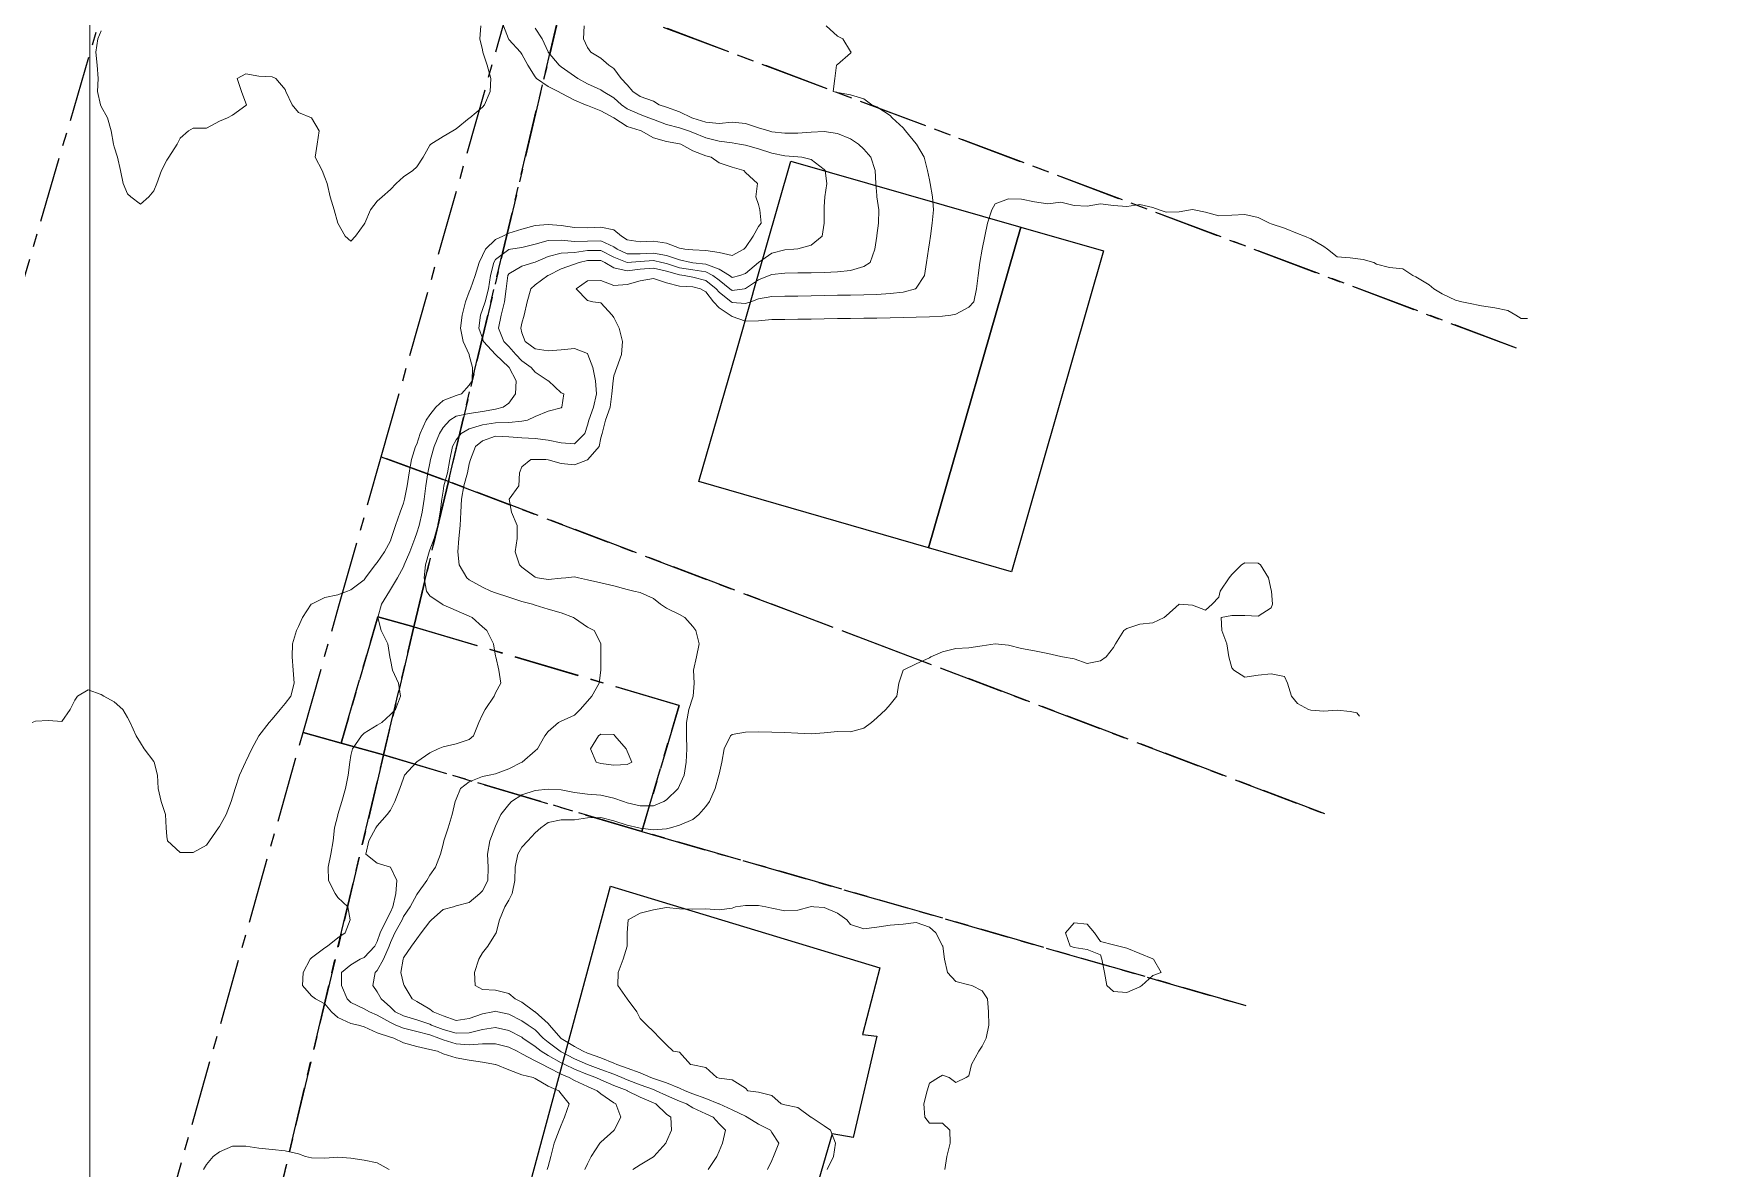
# Model space of a CAD drawing. Header units: centimetres. Extents: x 0 to 642158, y -847 to 649707.
# Drawn here: x 617864.7 to 617928.4, y 621122.8 to 621166 of the extents above; entities that cross this region are included whole.
import ezdxf

# ---------------------------------------------------------------- set-up
doc = ezdxf.new("R2010")
doc.units = ezdxf.units.CM
doc.header["$MEASUREMENT"] = 0
doc.linetypes.add('CENTERX2', pattern=[4, 2.5, -0.5, 0.5, -0.5])
doc.layers.add('MEV_grille', color=254, linetype='Continuous', lineweight=9)
doc.layers.add('WAL_topographie 0.5', color=253, linetype='Continuous', lineweight=20)
doc.layers.add('SPW_batiments', color=7, linetype='Continuous')
doc.layers.add('SPW_parcellaire cadastral', color=7, linetype='CENTERX2', lineweight=25, true_color=0xff0542)

# ---------------------------------------------------------------- blocks, each defined once
blk = doc.blocks.new('*U112')
at = {"layer": 'MEV_grille', "transparency": 33554687}
blk.add_lwpolyline([(0, 1825.476), (0, -1825.476)], dxfattribs=at)
blk = doc.blocks.new('*U113')
at = {"layer": 'MEV_grille', "color": 0, "linetype": 'ByBlock', "lineweight": -2, "transparency": 16777216}
blk.add_blockref('*U112', (2500, 0), dxfattribs=at)

msp = doc.modelspace()

# ---------------------------------------------------------------- linework, layer by layer
at = {"layer": 'SPW_batiments'}
for points in [[(617902.23, 621158.589), (617898.719, 621146.394), (617889.985, 621148.917), (617891.394, 621153.826), (617892.021, 621156.011), (617892.072, 621156.191), (617893.482, 621161.099), (617902.23, 621158.589)], [(617905.375, 621157.686), (617901.864, 621145.49), (617898.719, 621146.394), (617902.23, 621158.589), (617905.375, 621157.686)], [(617896.867, 621130.429), (617896.201, 621127.895), (617896.752, 621127.828), (617895.852, 621123.978), (617895.052, 621124.112), (617893.153, 621117.595), (617882.903, 621119.777), (617886.617, 621133.527), (617896.867, 621130.429)]]:
    msp.add_lwpolyline(points, dxfattribs=at)
at = {"layer": 'SPW_parcellaire cadastral'}
for points in [[(617921.073, 621153.996), (617884.885, 621167.609), (617889.316, 621186.281), (617928.377, 621171.764)], [(617828.176, 621178.722), (617829.43, 621182.905), (617869.023, 621172.716), (617860.557, 621143.859), (617821.552, 621154.15), (617823.704, 621162.124), (617828.176, 621178.722)], [(617883.109, 621168.26), (617884.885, 621167.609), (617880.454, 621148.92), (617877.9, 621149.863), (617883.109, 621168.26)], [(617913.791, 621136.281), (617880.454, 621148.92), (617884.885, 621167.609), (617921.073, 621153.996)], [(617877.9, 621149.863), (617880.454, 621148.92), (617879.143, 621143.391), (617877.77, 621143.774), (617876.383, 621138.97), (617874.93, 621139.376), (617876.292, 621144.186), (617877.9, 621149.863)], [(617910.792, 621128.984), (617887.811, 621135.609), (617889.232, 621140.403), (617879.143, 621143.391), (617880.454, 621148.92), (617913.791, 621136.281)], [(617876.383, 621138.97), (617877.77, 621143.774), (617879.143, 621143.391), (617877.989, 621138.522), (617876.383, 621138.97)], [(617889.232, 621140.403), (617887.811, 621135.609), (617877.989, 621138.522), (617879.143, 621143.391), (617889.232, 621140.403)], [(617869.618, 621120.613), (617874.93, 621139.376), (617876.383, 621138.97), (617877.989, 621138.522), (617873.486, 621119.533), (617869.618, 621120.613)], [(617903.347, 621110.875), (617873.486, 621119.533), (617877.989, 621138.522), (617887.811, 621135.609), (617910.792, 621128.984)]]:
    msp.add_lwpolyline(points, dxfattribs=at)
at = {"layer": 'WAL_topographie 0.5'}
for points in [[(617864.625, 621139.75), (617864.75, 621139.806), (617865.25, 621139.825), (617865.75, 621139.788), (617866.066, 621140.25), (617866.25, 621140.6), (617866.35, 621140.75), (617866.75, 621141), (617867.25, 621140.815), (617867.35, 621140.75), (617867.75, 621140.536), (617868.07, 621140.25), (617868.25, 621139.95), (617868.354, 621139.75), (617868.583, 621139.25), (617868.75, 621138.984), (617868.88, 621138.75), (617869.25, 621138.274), (617869.264, 621138.25), (617869.387, 621137.75), (617869.417, 621137.25), (617869.53, 621136.75), (617869.694, 621136.25), (617869.718, 621135.75), (617869.75, 621135.417), (617869.767, 621135.25), (617870.25, 621134.813), (617870.75, 621134.815), (617871.25, 621135.094), (617871.369, 621135.25), (617871.715, 621135.75), (617871.75, 621135.798), (617872, 621136.25), (617872.194, 621136.75), (617872.25, 621136.917), (617872.343, 621137.25), (617872.51, 621137.75), (617872.739, 621138.25), (617872.75, 621138.27), (617872.981, 621138.75), (617873.25, 621139.25), (617873.25, 621139.25), (617873.635, 621139.75), (617873.75, 621139.875), (617874.063, 621140.25), (617874.25, 621140.473), (617874.465, 621140.75), (617874.589, 621141.25), (617874.552, 621141.75), (617874.511, 621142.25), (617874.532, 621142.75), (617874.675, 621143.25), (617874.75, 621143.399), (617874.906, 621143.75), (617875.24, 621144.25), (617875.25, 621144.26), (617875.75, 621144.502), (617876.25, 621144.604), (617876.623, 621144.75), (617876.75, 621144.802), (617877.25, 621145.184), (617877.305, 621145.25), (617877.676, 621145.75), (617877.75, 621145.842), (617878.021, 621146.25), (617878.25, 621146.666), (617878.283, 621146.75), (617878.44, 621147.25), (617878.626, 621147.75), (617878.75, 621148.093), (617878.786, 621148.25), (617878.883, 621148.75), (617878.967, 621149.25), (617879.057, 621149.75), (617879.21, 621150.25), (617879.25, 621150.341), (617879.382, 621150.75), (617879.608, 621151.25), (617879.75, 621151.454), (617879.974, 621151.75), (617880.25, 621152.001), (617880.75, 621152.189), (617880.954, 621152.25), (617881.25, 621152.577), (617881.353, 621152.75), (617881.378, 621153.25), (617881.25, 621153.73), (617881.245, 621153.75), (617881.012, 621154.25), (617880.919, 621154.75), (617880.973, 621155.25), (617881.105, 621155.75), (617881.25, 621156.131), (617881.29, 621156.25), (617881.469, 621156.75), (617881.622, 621157.25), (617881.75, 621157.512), (617881.868, 621157.75), (617882.25, 621158.12), (617882.53, 621158.25), (617882.75, 621158.368), (617883.25, 621158.518), (617883.75, 621158.652), (617884.25, 621158.699), (617884.75, 621158.658), (617885.25, 621158.584), (617885.75, 621158.562), (617886.25, 621158.591), (617886.75, 621158.488), (617887.033, 621158.25), (617887.25, 621158.109), (617887.75, 621158.032), (617888.25, 621158.054), (617888.75, 621157.981), (617889.25, 621157.798), (617889.442, 621157.75), (617889.75, 621157.73), (617890.25, 621157.704), (617890.75, 621157.629), (617891.25, 621157.515), (617891.693, 621157.75), (617891.75, 621157.818), (617892.043, 621158.25), (617892.25, 621158.617), (617892.347, 621158.75), (617892.301, 621159.25), (617892.25, 621159.45), (617892.145, 621159.75), (617892.213, 621160.25), (617891.75, 621160.674), (617891.687, 621160.75), (617891.25, 621160.873), (617890.75, 621161.042), (617890.444, 621161.25), (617890.25, 621161.3), (617889.75, 621161.491), (617889.3, 621161.75), (617889.25, 621161.764), (617888.75, 621161.851), (617888.25, 621161.994), (617887.791, 621162.25), (617887.75, 621162.265), (617887.25, 621162.426), (617886.75, 621162.744), (617886.741, 621162.75), (617886.25, 621163.016), (617885.75, 621163.213), (617885.673, 621163.25), (617885.25, 621163.417), (617884.75, 621163.688), (617884.635, 621163.75), (617884.25, 621163.944), (617883.811, 621164.25), (617883.75, 621164.314), (617883.472, 621164.75), (617883.25, 621165.171), (617883.201, 621165.25), (617882.75, 621165.731), (617882.736, 621165.75), (617882.55, 621166.25)], [(617867.25, 621166.056), (617867.122, 621165.75), (617867.048, 621165.25), (617867.094, 621164.75), (617867.138, 621164.25), (617867.115, 621163.75), (617867.222, 621163.25), (617867.25, 621163.187), (617867.496, 621162.75), (617867.627, 621162.25), (617867.717, 621161.75), (617867.75, 621161.645), (617867.873, 621161.25), (617867.981, 621160.75), (617868.089, 621160.25), (617868.25, 621159.865), (617868.38, 621159.75), (617868.75, 621159.467), (617869.065, 621159.75), (617869.25, 621159.977), (617869.363, 621160.25), (617869.55, 621160.75), (617869.75, 621161.137), (617869.821, 621161.25), (617870.134, 621161.75), (617870.25, 621161.982), (617870.576, 621162.25), (617870.75, 621162.353), (617871.25, 621162.356), (617871.75, 621162.621), (617872.058, 621162.75), (617872.25, 621162.85), (617872.75, 621163.225), (617872.774, 621163.25), (617872.75, 621163.313), (617872.583, 621163.75), (617872.417, 621164.25), (617872.75, 621164.417), (617873.25, 621164.33), (617873.75, 621164.309), (617873.893, 621164.25), (617874.25, 621163.833), (617874.279, 621163.75), (617874.517, 621163.25), (617874.75, 621162.959), (617875.25, 621162.75), (617875.25, 621162.75), (617875.536, 621162.25), (617875.469, 621161.75), (617875.385, 621161.25), (617875.653, 621160.75), (617875.75, 621160.481), (617875.847, 621160.25), (617875.96, 621159.75), (617876.114, 621159.25), (617876.25, 621158.75), (617876.25, 621158.75), (617876.523, 621158.25), (617876.75, 621158.065), (617876.917, 621158.25), (617877.25, 621158.705), (617877.271, 621158.75), (617877.494, 621159.25), (617877.75, 621159.579), (617877.938, 621159.75), (617878.25, 621160.02), (617878.474, 621160.25), (617878.75, 621160.506), (617879.107, 621160.75), (617879.25, 621160.888), (617879.5, 621161.25), (617879.75, 621161.706), (617879.783, 621161.75), (617880.25, 621162.036), (617880.625, 621162.25), (617880.75, 621162.331), (617881.25, 621162.737), (617881.266, 621162.75), (617881.75, 621163.155), (617881.831, 621163.25), (617882.044, 621163.75), (617882.072, 621164.25), (617881.933, 621164.75), (617881.768, 621165.25), (617881.75, 621165.331), (617881.649, 621165.75), (617881.684, 621166.25)], [(617884.207, 621122.75), (617884.25, 621122.873), (617884.345, 621123.25), (617884.481, 621123.75), (617884.662, 621124.25), (617884.75, 621124.436), (617884.871, 621124.75), (617885.05, 621125.25), (617884.75, 621125.637), (617884.656, 621125.75), (617884.25, 621125.927), (617883.75, 621126.218), (617883.684, 621126.25), (617883.25, 621126.355), (617882.75, 621126.541), (617882.259, 621126.75), (617882.25, 621126.752), (617881.75, 621126.841), (617881.25, 621126.915), (617880.75, 621127), (617880.25, 621127.154), (617880.041, 621127.25), (617879.75, 621127.319), (617879.25, 621127.433), (617878.75, 621127.575), (617878.378, 621127.75), (617878.25, 621127.784), (617877.75, 621127.954), (617877.25, 621128.177), (617877.042, 621128.25), (617876.75, 621128.309), (617876.25, 621128.533), (617876.01, 621128.75), (617875.75, 621129.051), (617875.395, 621129.25), (617875.25, 621129.362), (617874.91, 621129.75), (617874.934, 621130.25), (617875.194, 621130.75), (617875.25, 621130.806), (617875.75, 621131.183), (617875.862, 621131.25), (617876.25, 621131.569), (617876.525, 621131.75), (617876.725, 621132.25), (617876.628, 621132.75), (617876.25, 621133.098), (617876.147, 621133.25), (617875.893, 621133.75), (617875.885, 621134.25), (617875.989, 621134.75), (617876.076, 621135.25), (617876.128, 621135.75), (617876.25, 621136.227), (617876.255, 621136.25), (617876.408, 621136.75), (617876.539, 621137.25), (617876.641, 621137.75), (617876.707, 621138.25), (617876.75, 621138.505), (617876.811, 621138.75), (617877.151, 621139.25), (617877.25, 621139.351), (617877.75, 621139.651), (617877.925, 621139.75), (617878.25, 621140.057), (617878.444, 621140.25), (617878.634, 621140.75), (617878.557, 621141.25), (617878.333, 621141.75), (617878.25, 621142.141), (617878.227, 621142.25), (617878.147, 621142.75), (617877.899, 621143.25), (617877.767, 621143.75), (617877.913, 621144.25), (617878.209, 621144.75), (617878.25, 621144.809), (617878.514, 621145.25), (617878.75, 621145.679), (617878.778, 621145.75), (617878.986, 621146.25), (617879.174, 621146.75), (617879.25, 621146.963), (617879.344, 621147.25), (617879.457, 621147.75), (617879.53, 621148.25), (617879.593, 621148.75), (617879.675, 621149.25), (617879.75, 621149.62), (617879.78, 621149.75), (617879.91, 621150.25), (617880.114, 621150.75), (617880.25, 621150.979), (617880.508, 621151.25), (617880.75, 621151.404), (617881.25, 621151.506), (617881.75, 621151.582), (617882.25, 621151.673), (617882.537, 621151.75), (617882.75, 621151.904), (617883.009, 621152.25), (617883.038, 621152.75), (617882.764, 621153.25), (617882.75, 621153.264), (617882.25, 621153.749), (617882.249, 621153.75), (617881.796, 621154.25), (617881.75, 621154.365), (617881.618, 621154.75), (617881.679, 621155.25), (617881.75, 621155.464), (617881.855, 621155.75), (617881.983, 621156.25), (617882.052, 621156.75), (617882.179, 621157.25), (617882.25, 621157.364), (617882.75, 621157.737), (617882.821, 621157.75), (617883.25, 621157.823), (617883.75, 621157.95), (617884.25, 621158.087), (617884.75, 621158.101), (617885.25, 621158.051), (617885.75, 621158.064), (617886.25, 621158.076), (617886.75, 621157.847), (617886.877, 621157.75), (617887.25, 621157.576), (617887.75, 621157.576), (617888.25, 621157.598), (617888.75, 621157.512), (617889.25, 621157.347), (617889.683, 621157.25), (617889.75, 621157.24), (617890.25, 621157.187), (617890.75, 621156.996), (617891.145, 621156.75), (617891.25, 621156.673), (617891.534, 621156.75), (617891.75, 621156.831), (617892.25, 621157.25), (617892.25, 621157.25), (617892.75, 621157.598), (617893.25, 621157.726), (617893.594, 621157.75), (617893.75, 621157.767), (617894.25, 621157.909), (617894.675, 621158.25), (617894.747, 621158.75), (617894.743, 621159.25), (617894.75, 621159.365), (617894.773, 621159.75), (617894.846, 621160.25), (617894.78, 621160.75), (617894.75, 621160.786), (617894.25, 621161.168), (617893.892, 621161.25), (617893.75, 621161.268), (617893.25, 621161.309), (617892.75, 621161.412), (617892.25, 621161.565), (617891.75, 621161.71), (617891.522, 621161.75), (617891.25, 621161.794), (617890.75, 621161.865), (617890.25, 621161.995), (617889.75, 621162.19), (617889.585, 621162.25), (617889.25, 621162.365), (617888.75, 621162.499), (617888.25, 621162.685), (617888.083, 621162.75), (617887.75, 621162.873), (617887.25, 621163.097), (617887.037, 621163.25), (617886.75, 621163.508), (617886.337, 621163.75), (617886.25, 621163.809), (617885.75, 621164.043), (617885.379, 621164.25), (617885.25, 621164.337), (617884.75, 621164.693), (617884.674, 621164.75), (617884.253, 621165.25), (617884.25, 621165.256), (617884.025, 621165.75), (617883.75, 621166.165)], [(617885.646, 621122.75), (617885.75, 621122.968), (617885.881, 621123.25), (617886.212, 621123.75), (617886.25, 621123.792), (617886.75, 621124.241), (617886.759, 621124.25), (617887.018, 621124.75), (617886.828, 621125.25), (617886.75, 621125.29), (617886.25, 621125.628), (617886.115, 621125.75), (617885.75, 621125.905), (617885.25, 621126.137), (617885.05, 621126.25), (617884.75, 621126.381), (617884.25, 621126.637), (617884.029, 621126.75), (617883.75, 621126.889), (617883.25, 621127.158), (617883.065, 621127.25), (617882.75, 621127.404), (617882.25, 621127.528), (617881.75, 621127.528), (617881.25, 621127.501), (617880.75, 621127.539), (617880.25, 621127.684), (617880.093, 621127.75), (617879.75, 621127.874), (617879.25, 621128.002), (617878.75, 621128.13), (617878.455, 621128.25), (617878.25, 621128.342), (617877.75, 621128.629), (617877.451, 621128.75), (617877.25, 621128.859), (617876.75, 621129.103), (617876.609, 621129.25), (617876.389, 621129.75), (617876.388, 621130.25), (617876.75, 621130.54), (617877.102, 621130.75), (617877.25, 621130.816), (617877.654, 621131.25), (617877.75, 621131.424), (617877.865, 621131.75), (617878.097, 621132.25), (617878.25, 621132.544), (617878.347, 621132.75), (617878.461, 621133.25), (617878.49, 621133.75), (617878.25, 621134.25), (617878.25, 621134.25), (617877.75, 621134.411), (617877.318, 621134.75), (617877.426, 621135.25), (617877.692, 621135.75), (617877.75, 621135.828), (617878.13, 621136.25), (617878.25, 621136.417), (617878.415, 621136.75), (617878.608, 621137.25), (617878.75, 621137.638), (617878.792, 621137.75), (617879.24, 621138.25), (617879.25, 621138.255), (617879.75, 621138.597), (617880.062, 621138.75), (617880.25, 621138.828), (617880.75, 621138.94), (617881.25, 621139.109), (617881.406, 621139.25), (617881.616, 621139.75), (617881.75, 621140.053), (617881.851, 621140.25), (617882.196, 621140.75), (617882.25, 621140.888), (617882.45, 621141.25), (617882.37, 621141.75), (617882.256, 621142.25), (617882.25, 621142.283), (617882.166, 621142.75), (617881.921, 621143.25), (617881.75, 621143.387), (617881.365, 621143.75), (617881.25, 621143.799), (617880.75, 621144.016), (617880.25, 621144.235), (617880.223, 621144.25), (617879.75, 621144.569), (617879.619, 621144.75), (617879.528, 621145.25), (617879.589, 621145.75), (617879.723, 621146.25), (617879.75, 621146.326), (617879.911, 621146.75), (617880.056, 621147.25), (617880.144, 621147.75), (617880.2, 621148.25), (617880.25, 621148.554), (617880.286, 621148.75), (617880.425, 621149.25), (617880.511, 621149.75), (617880.612, 621150.25), (617880.75, 621150.503), (617880.936, 621150.75), (617881.25, 621150.928), (617881.75, 621151.078), (617882.25, 621151.153), (617882.75, 621151.169), (617883.25, 621151.215), (617883.461, 621151.25), (617883.75, 621151.386), (617884.25, 621151.589), (617884.75, 621151.724), (617884.77, 621151.75), (617884.845, 621152.25), (617884.75, 621152.288), (617884.262, 621152.75), (617884.25, 621152.753), (617883.75, 621153.079), (617883.608, 621153.25), (617883.25, 621153.513), (617883.016, 621153.75), (617882.75, 621154.053), (617882.562, 621154.25), (617882.365, 621154.75), (617882.457, 621155.25), (617882.595, 621155.75), (617882.647, 621156.25), (617882.71, 621156.75), (617882.75, 621156.822), (617883.25, 621157.106), (617883.703, 621157.25), (617883.75, 621157.262), (617884.25, 621157.474), (617884.75, 621157.6), (617885.25, 621157.626), (617885.75, 621157.699), (617886.25, 621157.706), (617886.75, 621157.448), (617887.25, 621157.252), (617887.75, 621157.292), (617888.25, 621157.326), (617888.566, 621157.25), (617888.75, 621157.204), (617889.25, 621157.044), (617889.75, 621156.972), (617890.25, 621156.894), (617890.518, 621156.75), (617890.75, 621156.571), (617891.164, 621156.25), (617891.25, 621156.179), (617891.713, 621156.25), (617891.75, 621156.257), (617892.25, 621156.585), (617892.658, 621156.75), (617892.75, 621156.794), (617893.25, 621156.842), (617893.75, 621156.851), (617894.25, 621156.86), (617894.75, 621156.874), (617895.25, 621156.896), (617895.75, 621156.949), (617896.25, 621157.098), (617896.494, 621157.25), (617896.671, 621157.75), (617896.747, 621158.25), (617896.75, 621158.269), (617896.814, 621158.75), (617896.826, 621159.25), (617896.755, 621159.75), (617896.75, 621159.798), (617896.705, 621160.25), (617896.687, 621160.75), (617896.518, 621161.25), (617896.25, 621161.559), (617896.052, 621161.75), (617895.75, 621161.946), (617895.25, 621162.16), (617894.75, 621162.227), (617894.25, 621162.206), (617893.75, 621162.172), (617893.25, 621162.164), (617892.75, 621162.221), (617892.64, 621162.25), (617892.25, 621162.369), (617891.75, 621162.538), (617891.25, 621162.587), (617890.75, 621162.532), (617890.25, 621162.587), (617889.75, 621162.74), (617889.719, 621162.75), (617889.25, 621162.978), (617888.75, 621163.155), (617888.477, 621163.25), (617888.25, 621163.382), (617887.75, 621163.563), (617887.465, 621163.75), (617887.25, 621164), (617887.03, 621164.25), (617886.75, 621164.621), (617886.559, 621164.75), (617886.25, 621165.02), (617885.866, 621165.25), (617885.75, 621165.422), (617885.594, 621165.75), (617885.62, 621166.25)], [(617887.472, 621122.75), (617887.75, 621122.926), (617888.25, 621123.238), (617888.267, 621123.25), (617888.719, 621123.75), (617888.75, 621123.816), (617888.943, 621124.25), (617888.909, 621124.75), (617888.75, 621124.859), (617888.343, 621125.25), (617888.25, 621125.29), (617887.75, 621125.5), (617887.26, 621125.75), (617887.25, 621125.754), (617886.75, 621125.946), (617886.25, 621126.164), (617886.065, 621126.25), (617885.75, 621126.37), (617885.25, 621126.567), (617884.881, 621126.75), (617884.75, 621126.817), (617884.25, 621127.094), (617883.977, 621127.25), (617883.75, 621127.427), (617883.292, 621127.75), (617883.25, 621127.782), (617882.75, 621128.04), (617882.25, 621128.155), (617881.75, 621128.084), (617881.25, 621127.95), (617880.75, 621127.941), (617880.25, 621128.084), (617879.815, 621128.25), (617879.75, 621128.282), (617879.25, 621128.442), (617878.75, 621128.597), (617878.437, 621128.75), (617878.25, 621128.928), (617877.9, 621129.25), (617877.75, 621129.515), (617877.58, 621129.75), (617877.671, 621130.25), (617877.75, 621130.329), (617877.991, 621130.75), (617878.201, 621131.25), (617878.25, 621131.384), (617878.424, 621131.75), (617878.693, 621132.25), (617878.75, 621132.371), (617879, 621132.75), (617879.25, 621133.21), (617879.283, 621133.25), (617879.634, 621133.75), (617879.75, 621133.945), (617879.96, 621134.25), (617880.155, 621134.75), (617880.25, 621135.127), (617880.287, 621135.25), (617880.441, 621135.75), (617880.594, 621136.25), (617880.713, 621136.75), (617880.75, 621136.838), (617880.92, 621137.25), (617881.25, 621137.5), (617881.75, 621137.703), (617882.004, 621137.75), (617882.25, 621137.796), (617882.75, 621137.996), (617883.25, 621138.245), (617883.262, 621138.25), (617883.75, 621138.674), (617883.845, 621138.75), (617884.128, 621139.25), (617884.25, 621139.417), (617884.64, 621139.75), (617884.75, 621139.799), (617885.25, 621140.039), (617885.468, 621140.25), (617885.75, 621140.56), (617885.912, 621140.75), (617886.183, 621141.25), (617886.25, 621141.75), (617886.25, 621141.751), (617886.254, 621142.25), (617886.255, 621142.75), (617886.25, 621142.759), (617885.993, 621143.25), (617885.75, 621143.382), (617885.25, 621143.728), (617885.216, 621143.75), (617884.75, 621143.922), (617884.25, 621144.066), (617883.75, 621144.218), (617883.655, 621144.25), (617883.25, 621144.361), (617882.75, 621144.521), (617882.25, 621144.682), (617882.072, 621144.75), (617881.75, 621144.905), (617881.25, 621145.186), (617881.161, 621145.25), (617880.864, 621145.75), (617880.813, 621146.25), (617880.858, 621146.75), (617880.9, 621147.25), (617880.926, 621147.75), (617880.949, 621148.25), (617881.045, 621148.75), (617881.181, 621149.25), (617881.25, 621149.595), (617881.295, 621149.75), (617881.488, 621150.25), (617881.75, 621150.465), (617882.25, 621150.643), (617882.75, 621150.623), (617883.25, 621150.583), (617883.75, 621150.556), (617884.25, 621150.495), (617884.75, 621150.388), (617885.25, 621150.346), (617885.641, 621150.75), (617885.75, 621151.057), (617885.798, 621151.25), (617885.972, 621151.75), (617886.082, 621152.25), (617886.053, 621152.75), (617885.948, 621153.25), (617885.764, 621153.75), (617885.75, 621153.788), (617885.25, 621153.972), (617884.75, 621153.929), (617884.25, 621153.884), (617883.75, 621153.964), (617883.372, 621154.25), (617883.25, 621154.571), (617883.208, 621154.75), (617883.25, 621154.938), (617883.34, 621155.25), (617883.445, 621155.75), (617883.592, 621156.25), (617883.75, 621156.393), (617884.232, 621156.75), (617884.25, 621156.758), (617884.75, 621157.012), (617885.25, 621157.182), (617885.426, 621157.25), (617885.75, 621157.326), (617886.25, 621157.328), (617886.403, 621157.25), (617886.75, 621157.049), (617887.25, 621156.935), (617887.75, 621156.989), (617888.25, 621157.027), (617888.75, 621156.92), (617889.25, 621156.775), (617889.427, 621156.75), (617889.75, 621156.687), (617890.25, 621156.565), (617890.642, 621156.25), (617890.75, 621156.122), (617891.213, 621155.75), (617891.25, 621155.722), (617891.75, 621155.685), (617891.954, 621155.75), (617892.25, 621155.864), (617892.75, 621155.953), (617893.25, 621155.965), (617893.75, 621155.974), (617894.25, 621155.982), (617894.75, 621155.991), (617895.25, 621156), (617895.75, 621156.009), (617896.25, 621156.018), (617896.75, 621156.032), (617897.25, 621156.063), (617897.75, 621156.125), (617898.219, 621156.25), (617898.25, 621156.274), (617898.557, 621156.75), (617898.637, 621157.25), (617898.712, 621157.75), (617898.75, 621158), (617898.788, 621158.25), (617898.859, 621158.75), (617898.899, 621159.25), (617898.872, 621159.75), (617898.779, 621160.25), (617898.75, 621160.395), (617898.68, 621160.75), (617898.547, 621161.25), (617898.26, 621161.75), (617898.25, 621161.764), (617897.845, 621162.25), (617897.75, 621162.375), (617897.329, 621162.75), (617897.25, 621162.834), (617896.75, 621163.171), (617896.555, 621163.25), (617896.25, 621163.47), (617895.75, 621163.625), (617895.25, 621163.716), (617895.083, 621163.75), (617895.146, 621164.25), (617895.212, 621164.75), (617895.25, 621164.781), (617895.75, 621165.214), (617895.77, 621165.25), (617895.75, 621165.27), (617895.457, 621165.75), (617895.25, 621165.85), (617894.82, 621166.25)], [(617890.338, 621122.75), (617890.66, 621123.25), (617890.75, 621123.456), (617890.877, 621123.75), (617890.991, 621124.25), (617890.75, 621124.487), (617890.529, 621124.75), (617890.25, 621124.867), (617889.75, 621125.099), (617889.504, 621125.25), (617889.25, 621125.356), (617888.75, 621125.567), (617888.355, 621125.75), (617888.25, 621125.793), (617887.75, 621125.98), (617887.25, 621126.169), (617887.055, 621126.25), (617886.75, 621126.376), (617886.25, 621126.564), (617885.751, 621126.75), (617885.75, 621126.751), (617885.25, 621126.969), (617884.75, 621127.225), (617884.707, 621127.25), (617884.25, 621127.601), (617884.063, 621127.75), (617883.75, 621128.06), (617883.49, 621128.25), (617883.25, 621128.413), (617882.75, 621128.665), (617882.337, 621128.75), (617882.25, 621128.77), (617882.148, 621128.75), (617881.75, 621128.681), (617881.25, 621128.493), (617880.75, 621128.417), (617880.25, 621128.603), (617879.87, 621128.75), (617879.75, 621128.853), (617879.25, 621129.14), (617879.081, 621129.25), (617878.774, 621129.75), (617878.75, 621129.812), (617878.651, 621130.25), (617878.73, 621130.75), (617878.75, 621130.803), (617879.05, 621131.25), (617879.25, 621131.528), (617879.417, 621131.75), (617879.75, 621132.189), (617879.808, 621132.25), (617880.25, 621132.646), (617880.653, 621132.75), (617880.75, 621132.782), (617881.25, 621132.904), (617881.656, 621133.25), (617881.75, 621133.349), (617881.955, 621133.75), (617881.969, 621134.25), (617881.94, 621134.75), (617882.029, 621135.25), (617882.226, 621135.75), (617882.25, 621135.813), (617882.446, 621136.25), (617882.75, 621136.639), (617882.849, 621136.75), (617883.25, 621137.001), (617883.75, 621137.165), (617884.25, 621137.221), (617884.75, 621137.199), (617885.25, 621137.094), (617885.75, 621137.033), (617886.25, 621136.992), (617886.75, 621136.879), (617887.116, 621136.75), (617887.25, 621136.705), (617887.75, 621136.579), (617888.25, 621136.587), (617888.644, 621136.75), (617888.75, 621136.815), (617889.193, 621137.25), (617889.25, 621137.364), (617889.416, 621137.75), (617889.496, 621138.25), (617889.517, 621138.75), (617889.51, 621139.25), (617889.506, 621139.75), (617889.599, 621140.25), (617889.75, 621140.714), (617889.763, 621140.75), (617889.804, 621141.25), (617889.774, 621141.75), (617889.885, 621142.25), (617889.995, 621142.75), (617889.87, 621143.25), (617889.75, 621143.399), (617889.451, 621143.75), (617889.25, 621143.865), (617888.75, 621144.106), (617888.518, 621144.25), (617888.25, 621144.469), (617887.75, 621144.703), (617887.508, 621144.75), (617887.25, 621144.809), (617886.75, 621144.952), (617886.25, 621145.06), (617885.75, 621145.181), (617885.401, 621145.25), (617885.25, 621145.293), (617884.917, 621145.25), (617884.75, 621145.24), (617884.25, 621145.196), (617883.85, 621145.25), (617883.75, 621145.277), (617883.25, 621145.658), (617883.153, 621145.75), (617882.99, 621146.25), (617883.074, 621146.75), (617883.073, 621147.25), (617882.858, 621147.75), (617882.768, 621148.25), (617883.132, 621148.75), (617883.164, 621149.25), (617883.25, 621149.479), (617883.589, 621149.75), (617883.75, 621149.761), (617884.159, 621149.75), (617884.25, 621149.742), (617884.75, 621149.604), (617885.25, 621149.548), (617885.75, 621149.739), (617885.764, 621149.75), (617886.188, 621150.25), (617886.25, 621150.576), (617886.301, 621150.75), (617886.432, 621151.25), (617886.601, 621151.75), (617886.676, 621152.25), (617886.716, 621152.75), (617886.75, 621152.939), (617886.867, 621153.25), (617887.032, 621153.75), (617887.082, 621154.25), (617886.947, 621154.75), (617886.75, 621155.16), (617886.684, 621155.25), (617886.25, 621155.709), (617885.942, 621155.75), (617885.75, 621155.806), (617885.315, 621156.25), (617885.75, 621156.555), (617886.25, 621156.568), (617886.75, 621156.377), (617887.25, 621156.411), (617887.75, 621156.547), (617888.25, 621156.641), (617888.75, 621156.469), (617889.25, 621156.342), (617889.75, 621156.319), (617890.044, 621156.25), (617890.25, 621156.13), (617890.538, 621155.75), (617890.75, 621155.522), (617891.167, 621155.25), (617891.25, 621155.189), (617891.75, 621155.014), (617892.25, 621155.031), (617892.75, 621155.076), (617893.25, 621155.083), (617893.75, 621155.091), (617894.25, 621155.098), (617894.75, 621155.105), (617895.25, 621155.113), (617895.75, 621155.121), (617896.25, 621155.129), (617896.75, 621155.137), (617897.25, 621155.146), (617897.75, 621155.156), (617898.25, 621155.168), (617898.75, 621155.181), (617899.25, 621155.209), (617899.569, 621155.25), (617899.75, 621155.285), (617900.25, 621155.544), (617900.432, 621155.75), (617900.533, 621156.25), (617900.601, 621156.75), (617900.671, 621157.25), (617900.75, 621157.75), (617900.75, 621157.75), (617900.851, 621158.25), (617900.963, 621158.75), (617901.126, 621159.25), (617901.25, 621159.478), (617901.75, 621159.665), (617902.25, 621159.652), (617902.75, 621159.556), (617903.25, 621159.476), (617903.75, 621159.537), (617904.25, 621159.417), (617904.75, 621159.391), (617905.25, 621159.478), (617905.75, 621159.414), (617906.25, 621159.373), (617906.75, 621159.45), (617907.25, 621159.344), (617907.492, 621159.25), (617907.75, 621159.161), (617908.25, 621159.181), (617908.679, 621159.25), (617908.75, 621159.264), (617908.821, 621159.25), (617909.25, 621159.167), (617909.75, 621159.029), (617910.25, 621159.05), (617910.75, 621159.077), (617911.25, 621158.962), (617911.683, 621158.75), (617911.75, 621158.715), (617912.25, 621158.55), (617912.75, 621158.356), (617913.012, 621158.25), (617913.25, 621158.154), (617913.75, 621157.852), (617913.886, 621157.75), (617914.25, 621157.464), (617914.75, 621157.423), (617915.25, 621157.368), (617915.65, 621157.25), (617915.75, 621157.19), (617916.25, 621157.06), (617916.75, 621157.009), (617917.139, 621156.75), (617917.25, 621156.708), (617917.75, 621156.393), (617917.935, 621156.25), (617918.25, 621156.052), (617918.75, 621155.819), (617919, 621155.75), (617919.25, 621155.696), (617919.75, 621155.594), (617920.25, 621155.529), (617920.75, 621155.417), (617921.053, 621155.25), (617921.25, 621155.115), (617921.5, 621155.115)], [(617892.592, 621122.75), (617892.75, 621123.095), (617892.821, 621123.25), (617893.024, 621123.75), (617892.75, 621124.163), (617892.699, 621124.25), (617892.25, 621124.485), (617891.823, 621124.75), (617891.75, 621124.784), (617891.25, 621125.023), (617890.75, 621125.246), (617890.74, 621125.25), (617890.25, 621125.449), (617889.75, 621125.637), (617889.463, 621125.75), (617889.25, 621125.849), (617888.75, 621126.045), (617888.25, 621126.218), (617888.159, 621126.25), (617887.75, 621126.429), (617887.25, 621126.614), (617886.859, 621126.75), (617886.75, 621126.802), (617886.25, 621127.007), (617885.75, 621127.184), (617885.585, 621127.25), (617885.25, 621127.427), (617884.75, 621127.737), (617884.733, 621127.75), (617884.294, 621128.25), (617884.25, 621128.302), (617883.75, 621128.745), (617883.742, 621128.75), (617883.25, 621129.12), (617882.998, 621129.25), (617882.75, 621129.453), (617882.25, 621129.58), (617881.75, 621129.604), (617881.477, 621129.75), (617881.451, 621130.25), (617881.611, 621130.75), (617881.75, 621130.989), (617881.954, 621131.25), (617882.25, 621131.716), (617882.267, 621131.75), (617882.394, 621132.25), (617882.601, 621132.75), (617882.75, 621133), (617882.879, 621133.25), (617882.98, 621133.75), (617882.993, 621134.25), (617883.093, 621134.75), (617883.25, 621135.012), (617883.473, 621135.25), (617883.75, 621135.556), (617883.972, 621135.75), (617884.25, 621135.954), (617884.75, 621136.049), (617885.25, 621136.049), (617885.75, 621136.123), (617886.25, 621136.138), (617886.75, 621136.012), (617887.25, 621135.855), (617887.695, 621135.75), (617887.75, 621135.735), (617888.25, 621135.676), (617888.75, 621135.716), (617888.896, 621135.75), (617889.25, 621135.846), (617889.75, 621136.071), (617889.974, 621136.25), (617890.25, 621136.555), (617890.385, 621136.75), (617890.605, 621137.25), (617890.742, 621137.75), (617890.75, 621137.795), (617890.852, 621138.25), (617890.94, 621138.75), (617891.188, 621139.25), (617891.25, 621139.297), (617891.75, 621139.388), (617892.25, 621139.403), (617892.75, 621139.392), (617893.25, 621139.377), (617893.75, 621139.349), (617894.25, 621139.327), (617894.75, 621139.367), (617895.25, 621139.411), (617895.75, 621139.403), (617896.25, 621139.536), (617896.542, 621139.75), (617896.75, 621139.938), (617897.088, 621140.25), (617897.25, 621140.438), (617897.506, 621140.75), (617897.588, 621141.25), (617897.75, 621141.75), (617897.75, 621141.75), (617898.25, 621141.982), (617898.75, 621142.212), (617898.808, 621142.25), (617899.25, 621142.442), (617899.75, 621142.574), (617900.25, 621142.589), (617900.75, 621142.67), (617901.25, 621142.741), (617901.75, 621142.694), (617902.25, 621142.572), (617902.75, 621142.478), (617903.25, 621142.383), (617903.75, 621142.263), (617903.812, 621142.25), (617904.25, 621142.17), (617904.75, 621142), (617905.25, 621142.103), (617905.467, 621142.25), (617905.75, 621142.611), (617905.826, 621142.75), (617906.139, 621143.25), (617906.25, 621143.327), (617906.75, 621143.493), (617907.25, 621143.55), (617907.679, 621143.75), (617907.75, 621143.806), (617908.25, 621144.25), (617908.25, 621144.25), (617908.251, 621144.25), (617908.75, 621144.212), (617909.25, 621144.023), (617909.5, 621144.25), (617909.75, 621144.527), (617909.806, 621144.75), (617910.147, 621145.25), (617910.25, 621145.379), (617910.621, 621145.75), (617910.75, 621145.823), (617911.25, 621145.811), (617911.342, 621145.75), (617911.647, 621145.25), (617911.75, 621144.786), (617911.758, 621144.75), (617911.8, 621144.25), (617911.75, 621144.111), (617911.25, 621143.793), (617910.75, 621143.823), (617910.25, 621143.821), (617909.85, 621143.75), (617909.875, 621143.25), (617910.054, 621142.75), (617910.136, 621142.25), (617910.25, 621141.833), (617910.321, 621141.75), (617910.75, 621141.477), (617911.25, 621141.559), (617911.75, 621141.601), (617912.25, 621141.508), (617912.369, 621141.25), (617912.524, 621140.75), (617912.75, 621140.483), (617913.17, 621140.25), (617913.25, 621140.223), (617913.75, 621140.182), (617914.25, 621140.219), (617914.75, 621140.175), (617915, 621140.117), (617915.107, 621140)], [(617887.25, 621138.163), (617887.426, 621138.25), (617887.25, 621138.663), (617887.218, 621138.75), (617886.79, 621139.25), (617886.75, 621139.299), (617886.25, 621139.316), (617886.169, 621139.25), (617885.857, 621138.75), (617886.081, 621138.25), (617886.25, 621138.192), (617886.75, 621138.13), (617887.25, 621138.163)], [(617894.855, 621122.75), (617895.095, 621123.25), (617895.183, 621123.75), (617894.982, 621124.25), (617894.75, 621124.411), (617894.25, 621124.742), (617894.237, 621124.75), (617893.75, 621125.108), (617893.25, 621125.214), (617893.111, 621125.25), (617892.75, 621125.57), (617892.25, 621125.691), (617891.845, 621125.75), (617891.75, 621125.845), (617891.25, 621126.164), (617890.75, 621126.231), (617890.66, 621126.25), (617890.25, 621126.631), (617889.75, 621126.737), (617889.662, 621126.75), (617889.25, 621127.217), (617889, 621127.25), (617888.75, 621127.5), (617888.5, 621127.75), (617888.25, 621128), (617888, 621128.25), (617887.75, 621128.5), (617887.625, 621128.75), (617887.25, 621129.25), (617887.25, 621129.25), (617886.9, 621129.75), (617886.906, 621130.25), (617887.103, 621130.75), (617887.25, 621131.25), (617887.25, 621131.75), (617887.25, 621131.751), (617887.292, 621132.25), (617887.75, 621132.5), (617888.25, 621132.635), (617888.75, 621132.715), (617889.25, 621132.671), (617889.75, 621132.652), (617890.25, 621132.665), (617890.75, 621132.635), (617891.25, 621132.694), (617891.375, 621132.75), (617891.75, 621132.8), (617892.25, 621132.792), (617892.523, 621132.75), (617892.75, 621132.687), (617893.25, 621132.59), (617893.75, 621132.623), (617894.217, 621132.75), (617894.25, 621132.757), (617894.35, 621132.75), (617894.75, 621132.722), (617895.25, 621132.505), (617895.605, 621132.25), (617895.75, 621132.073), (617896.25, 621131.906), (617896.75, 621131.971), (617897.25, 621132.041), (617897.75, 621132.079), (617898.25, 621132.145), (617898.75, 621131.965), (617898.996, 621131.75), (617899.25, 621131.265), (617899.257, 621131.25), (617899.327, 621130.75), (617899.442, 621130.25), (617899.75, 621129.907), (617900.25, 621129.774), (617900.361, 621129.75), (617900.75, 621129.544), (617900.958, 621129.25), (617900.99, 621128.75), (617901.01, 621128.25), (617900.905, 621127.75), (617900.75, 621127.45), (617900.63, 621127.25), (617900.35, 621126.75), (617900.25, 621126.321), (617900.15, 621126.25), (617899.75, 621126.068), (617899.5, 621126.25), (617899.25, 621126.341), (617899.096, 621126.25), (617898.75, 621126.036), (617898.659, 621125.75), (617898.535, 621125.25), (617898.578, 621124.75), (617898.75, 621124.512), (617899.25, 621124.518), (617899.528, 621124.25), (617899.533, 621123.75), (617899.417, 621123.25), (617899.333, 621122.75)], [(617906.83, 621129.75), (617906.75, 621129.704), (617906.25, 621129.486), (617905.75, 621129.519), (617905.493, 621129.75), (617905.413, 621130.25), (617905.304, 621130.75), (617905.25, 621130.917), (617904.75, 621131.121), (617904.25, 621131.196), (617904.096, 621131.25), (617903.922, 621131.75), (617904.25, 621132.13), (617904.75, 621132.083), (617905.03, 621131.75), (617905.25, 621131.427), (617905.75, 621131.299), (617905.95, 621131.25), (617906.25, 621131.173), (617906.75, 621130.971), (617907.25, 621130.761), (617907.275, 621130.75), (617907.566, 621130.25), (617907.25, 621130.128), (617906.83, 621129.75)], [(617871.136, 621122.75), (617871.25, 621122.945), (617871.512, 621123.25), (617871.75, 621123.426), (617872.25, 621123.639), (617872.75, 621123.646), (617873.25, 621123.57), (617873.75, 621123.516), (617874.25, 621123.465), (617874.75, 621123.352), (617875.016, 621123.25), (617875.25, 621123.199), (617875.75, 621123.185), (617876.25, 621123.224), (617876.75, 621123.185), (617877.25, 621123.109), (617877.75, 621123.003), (617878.205, 621122.75)]]:
    msp.add_lwpolyline(points, dxfattribs=at)

# ---------------------------------------------------------------- block references
at = {"layer": 'MEV_grille', "transparency": 33554687}
msp.add_blockref('*U113', (615366.814, 620593.644), dxfattribs=at)

doc.saveas('drawing.dxf')
